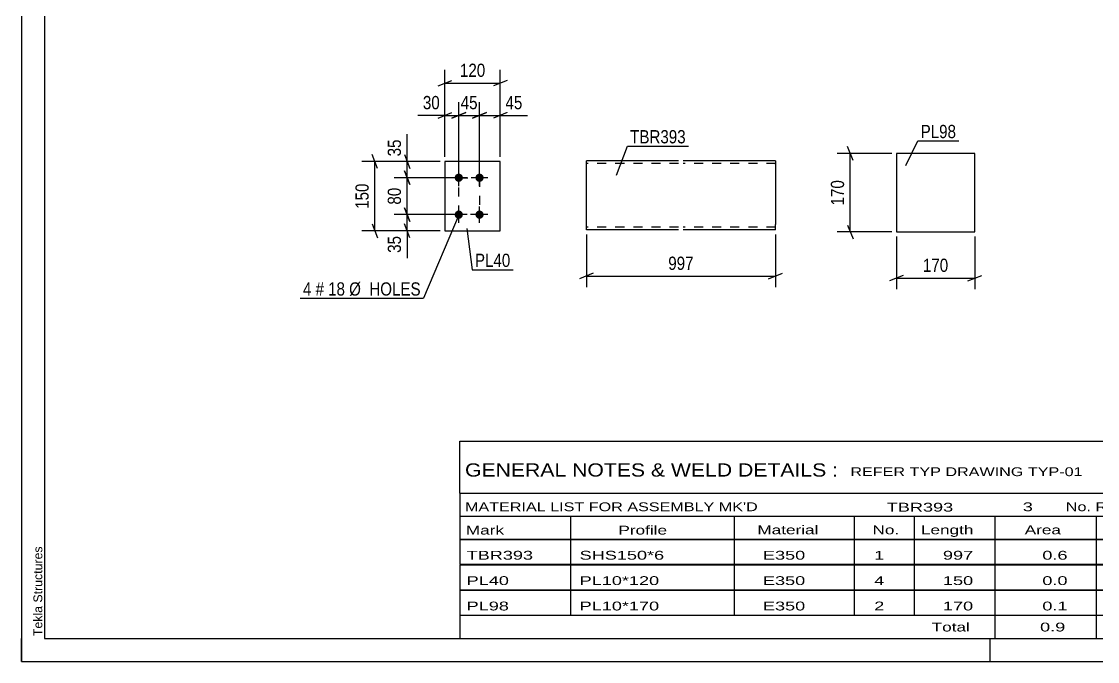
# Model space of a CAD drawing. Header units: millimetres. Extents: x 0 to 420, y 0 to 297.
# Drawn here: x 0 to 233.3, y 0 to 138.7 of the extents above; entities that cross this region are included whole.
import ezdxf

# ---------------------------------------------------------------- set-up
doc = ezdxf.new("R2010")
doc.units = ezdxf.units.MM
doc.linetypes.add('DXK_LINE_DOT2', pattern=[3.9198, 1.9599, -1.9599])
doc.styles.add('Arial', font='ARIAL.TTF', dxfattribs={"height": 0.2})
doc.styles.add('Arial Narrow', font='ARIALN.TTF', dxfattribs={"height": 0.2})

# ---------------------------------------------------------------- blocks, each defined once
blk = doc.blocks.new('Unknown-580550004-1162')
at = {"color": 5, "linetype": 'Continuous'}
for p, q in [((0, 297), (0, 0)), ((5, 292), (5, 5)), ((0, 0), (0, 5)), ((5, 5), (415, 5)), ((210, 0), (210, 5)), ((0, 0), (420, 0))]:
    blk.add_line(p, q, dxfattribs=at)
at = {"color": 174, "linetype": 'Continuous', "style": 'Arial'}
blk.add_text('Tekla Structures', height=1.9102, rotation=90, dxfattribs=at).set_placement((4.5, 5.5))
blk = doc.blocks.new('Bolt-580550004-1445 - 1411')
at = {"linetype": 'Continuous'}
for points in [[(94.8, 103.91, -1), (94.8, 105.71, -1)], [(99.3, 103.91, -1), (99.3, 105.71, -1)], [(94.8, 95.91, -1), (94.8, 97.71, -1)], [(99.3, 95.91, -1), (99.3, 97.71, -1)]]:
    blk.add_hatch(color=1, dxfattribs=at).paths.add_polyline_path(points)
at = {"color": 1, "linetype": 'Continuous'}
for p, q in [((94.8, 103.01), (94.8, 106.61)), ((99.3, 103.01), (99.3, 106.61)), ((96.6, 104.81), (93, 104.81)), ((101.1, 104.81), (97.5, 104.81)), ((94.8, 95.01), (94.8, 98.61)), ((99.3, 95.01), (99.3, 98.61)), ((96.6, 96.81), (93, 96.81)), ((101.1, 96.81), (97.5, 96.81))]:
    blk.add_line(p, q, dxfattribs=at)
blk = doc.blocks.new('Part-580550004-1460 - 1411')
at = {"color": 2, "linetype": 'Continuous'}
for p, q in [((103.8, 108.31), (91.8, 108.31)), ((91.8, 108.31), (91.8, 93.31)), ((103.8, 93.31), (103.8, 108.31)), ((91.8, 93.31), (103.8, 93.31))]:
    blk.add_line(p, q, dxfattribs=at)
blk = doc.blocks.new('Part-580550004-1391 - 1375')
at = {"color": 2, "linetype": 'Continuous'}
for p, q in [((206.68, 110.06), (189.68, 110.06)), ((189.68, 110.06), (189.68, 93.06)), ((206.68, 93.06), (206.68, 110.06)), ((189.68, 93.06), (206.68, 93.06))]:
    blk.add_line(p, q, dxfattribs=at)
blk = doc.blocks.new('Part-580550004-1272 - 1254')
at = {"color": 2, "linetype": 'Continuous'}
for p, q in [((142.46, 108.5), (122.46, 108.5)), ((122.46, 93.59), (122.46, 108.5)), ((163.46, 108.5), (143.46, 108.5)), ((163.46, 108.5), (163.46, 94.7)), ((122.46, 93.5), (122.46, 93.59)), ((142.46, 93.5), (122.46, 93.5)), ((163.46, 93.5), (143.46, 93.5)), ((163.46, 93.5), (163.46, 94.7))]:
    blk.add_line(p, q, dxfattribs=at)
at = {"color": 7, "linetype": 'DXK_LINE_DOT2'}
for p, q in [((142.46, 107.9), (122.46, 107.9)), ((163.46, 107.9), (143.46, 107.9)), ((163.46, 107.9), (163.46, 107.86)), ((163.46, 107.86), (163.46, 107.9)), ((163.46, 107.76), (163.46, 107.86)), ((163.46, 107.86), (163.46, 107.76)), ((122.46, 94.1), (122.46, 94.15)), ((142.46, 94.1), (122.46, 94.1)), ((163.46, 94.1), (143.46, 94.1)), ((163.46, 94.15), (163.46, 94.47)), ((163.46, 94.1), (163.46, 94.15))]:
    blk.add_line(p, q, dxfattribs=at)
blk = doc.blocks.new('Rectangle-580550004-1545 - 1411')
at = {"color": 1, "linetype": 'DXK_LINE_DOT2'}
blk.add_lwpolyline([(94.8, 104.81), (99.3, 104.81), (99.3, 96.81), (94.8, 96.81), (94.8, 104.81)], close=True, dxfattribs=at)
blk = doc.blocks.new('StraightDimension-580550004-1482 - 1411')
at = {"color": 7, "linetype": 'Continuous'}
for p, q in [((83.01, 98.31), (84.21, 95.31)), ((93.8, 96.81), (80.76, 96.81)), ((83.61, 93.31), (83.61, 96.81)), ((90.8, 93.31), (80.76, 93.31)), ((84.21, 91.81), (83.01, 94.81))]:
    blk.add_line(p, q, dxfattribs=at)
at = {"color": 0}
blk.add_wipeout([(82.86, 92.79), (78.66, 92.79), (78.66, 87.93), (82.86, 87.93)], dxfattribs=at)
at = {"color": 7, "linetype": 'Continuous'}
blk.add_line((83.61, 93.31), (83.61, 87.41), dxfattribs=at)
blk.add_line((83.61, 93.31), (83.61, 87.41), dxfattribs=at)
at = {"color": 3, "style": 'Arial Narrow'}
blk.add_text('35', height=2.863, rotation=90.0002, dxfattribs=at).set_placement((82.26, 88.53))
blk = doc.blocks.new('StraightDimension-580550004-1514 - 1411')
at = {"color": 7, "linetype": 'Continuous'}
for p, q in [((94.8, 105.81), (94.8, 121.16)), ((99.3, 105.81), (99.3, 121.16)), ((93.3, 117.71), (96.3, 118.91)), ((94.8, 118.31), (99.3, 118.31)), ((100.8, 118.91), (97.8, 117.71))]:
    blk.add_line(p, q, dxfattribs=at)
at = {"color": 0}
blk.add_wipeout([(99.48, 119.06), (99.48, 123.26), (94.62, 123.26), (94.62, 119.06)], dxfattribs=at)
at = {"color": 3, "style": 'Arial Narrow'}
blk.add_text('45', height=2.863, dxfattribs=at).set_placement((95.22, 119.66))
blk = doc.blocks.new('StraightDimension-580550004-1472 - 1411')
at = {"color": 7, "linetype": 'Continuous'}
for p, q in [((83.01, 106.31), (84.21, 103.31)), ((93.8, 104.81), (80.76, 104.81)), ((83.61, 96.81), (83.61, 104.81)), ((84.21, 95.31), (83.01, 98.31)), ((93.8, 96.81), (80.76, 96.81))]:
    blk.add_line(p, q, dxfattribs=at)
at = {"color": 0}
blk.add_wipeout([(82.86, 103.24), (78.66, 103.24), (78.66, 98.39), (82.86, 98.39)], dxfattribs=at)
at = {"color": 3, "style": 'Arial Narrow'}
blk.add_text('80', height=2.863, rotation=90.0002, dxfattribs=at).set_placement((82.26, 98.99))
blk = doc.blocks.new('StraightDimension-580550004-1524 - 1411')
at = {"color": 7, "linetype": 'Continuous'}
for p, q in [((91.8, 109.31), (91.8, 121.16)), ((94.8, 105.81), (94.8, 121.16)), ((90.3, 117.71), (93.3, 118.91)), ((91.8, 118.31), (94.8, 118.31)), ((96.3, 118.91), (93.3, 117.71))]:
    blk.add_line(p, q, dxfattribs=at)
at = {"color": 0}
blk.add_wipeout([(91.28, 119.06), (91.28, 123.26), (86.42, 123.26), (86.42, 119.06)], dxfattribs=at)
at = {"color": 7, "linetype": 'Continuous'}
blk.add_line((91.8, 118.31), (85.89, 118.31), dxfattribs=at)
blk.add_line((91.8, 118.31), (85.89, 118.31), dxfattribs=at)
at = {"color": 3, "style": 'Arial Narrow'}
blk.add_text('30', height=2.863, dxfattribs=at).set_placement((87.02, 119.66))
blk = doc.blocks.new('StraightDimension-580550004-1462 - 1411')
at = {"color": 7, "linetype": 'Continuous'}
for p, q in [((83.01, 109.81), (84.21, 106.81)), ((90.8, 108.31), (80.76, 108.31)), ((83.61, 104.81), (83.61, 108.31)), ((84.21, 103.31), (83.01, 106.31)), ((93.8, 104.81), (80.76, 104.81))]:
    blk.add_line(p, q, dxfattribs=at)
at = {"color": 0}
blk.add_wipeout([(82.86, 113.7), (78.66, 113.7), (78.66, 108.84), (82.86, 108.84)], dxfattribs=at)
at = {"color": 7, "linetype": 'Continuous'}
blk.add_line((83.61, 108.31), (83.61, 114.22), dxfattribs=at)
blk.add_line((83.61, 108.31), (83.61, 114.22), dxfattribs=at)
at = {"color": 3, "style": 'Arial Narrow'}
blk.add_text('35', height=2.863, rotation=90.0002, dxfattribs=at).set_placement((82.26, 109.44))
blk = doc.blocks.new('StraightDimension-580550004-1493 - 1411')
at = {"color": 7, "linetype": 'Continuous'}
for p, q in [((77.21, 106.81), (76.01, 109.81)), ((90.8, 108.31), (73.76, 108.31)), ((76.61, 93.31), (76.61, 108.31)), ((90.8, 93.31), (73.76, 93.31)), ((76.01, 94.81), (77.21, 91.81))]:
    blk.add_line(p, q, dxfattribs=at)
at = {"color": 0}
blk.add_wipeout([(75.86, 104.16), (71.66, 104.16), (71.66, 97.47), (75.86, 97.47)], dxfattribs=at)
at = {"color": 3, "style": 'Arial Narrow'}
blk.add_text('150', height=2.863, rotation=90.0002, dxfattribs=at).set_placement((75.26, 98.07))
blk = doc.blocks.new('StraightDimension-580550004-1504 - 1411')
at = {"color": 7, "linetype": 'Continuous'}
for p, q in [((99.3, 105.81), (99.3, 121.16)), ((103.8, 109.31), (103.8, 121.16)), ((97.8, 117.71), (100.8, 118.91)), ((99.3, 118.31), (103.8, 118.31)), ((105.3, 118.91), (102.3, 117.71))]:
    blk.add_line(p, q, dxfattribs=at)
at = {"color": 0}
blk.add_wipeout([(109.18, 119.06), (109.18, 123.26), (104.33, 123.26), (104.33, 119.06)], dxfattribs=at)
at = {"color": 7, "linetype": 'Continuous'}
blk.add_line((103.8, 118.31), (109.71, 118.31), dxfattribs=at)
blk.add_line((103.8, 118.31), (109.71, 118.31), dxfattribs=at)
at = {"color": 3, "style": 'Arial Narrow'}
blk.add_text('45', height=2.863, dxfattribs=at).set_placement((104.93, 119.66))
blk = doc.blocks.new('StraightDimension-580550004-1535 - 1411')
at = {"color": 7, "linetype": 'Continuous'}
for p, q in [((91.8, 109.31), (91.8, 128.16)), ((103.8, 109.31), (103.8, 128.16)), ((90.3, 124.71), (93.3, 125.91)), ((91.8, 125.31), (103.8, 125.31)), ((105.3, 125.91), (102.3, 124.71))]:
    blk.add_line(p, q, dxfattribs=at)
at = {"color": 0}
blk.add_wipeout([(101.14, 126.06), (101.14, 130.26), (94.46, 130.26), (94.46, 126.06)], dxfattribs=at)
at = {"color": 3, "style": 'Arial Narrow'}
blk.add_text('120', height=2.863, dxfattribs=at).set_placement((95.06, 126.66))
blk = doc.blocks.new('StraightDimension-580550004-1393 - 1375')
at = {"color": 7, "linetype": 'Continuous'}
for p, q in [((189.68, 92.06), (189.68, 80.66)), ((206.68, 92.06), (206.68, 80.66)), ((191.18, 83.66), (188.18, 82.46)), ((189.68, 83.06), (206.68, 83.06)), ((205.18, 82.46), (208.18, 83.66))]:
    blk.add_line(p, q, dxfattribs=at)
at = {"color": 0}
blk.add_wipeout([(201.52, 83.81), (201.52, 88.01), (194.83, 88.01), (194.83, 83.81)], dxfattribs=at)
at = {"color": 3, "style": 'Arial Narrow'}
blk.add_text('170', height=2.863, dxfattribs=at).set_placement((195.43, 84.41))
blk = doc.blocks.new('StraightDimension-580550004-1398 - 1375')
at = {"color": 7, "linetype": 'Continuous'}
for p, q in [((188.68, 110.06), (176.83, 110.06)), ((180.28, 108.56), (179.08, 111.56)), ((179.68, 93.06), (179.68, 110.06)), ((179.08, 94.56), (180.28, 91.56)), ((188.68, 93.06), (176.83, 93.06))]:
    blk.add_line(p, q, dxfattribs=at)
at = {"color": 0}
blk.add_wipeout([(178.93, 104.9), (174.73, 104.9), (174.73, 98.21), (178.93, 98.21)], dxfattribs=at)
at = {"color": 3, "style": 'Arial Narrow'}
blk.add_text('170', height=2.863, rotation=90.0002, dxfattribs=at).set_placement((178.33, 98.81))
blk = doc.blocks.new('StraightDimension-580550004-1354 - 1254')
at = {"color": 7, "linetype": 'Continuous'}
for p, q in [((122.46, 92.5), (122.46, 81.1)), ((163.46, 92.5), (163.46, 81.1)), ((123.96, 84.1), (120.96, 82.9)), ((161.96, 82.9), (164.96, 84.1)), ((122.46, 83.5), (163.46, 83.5))]:
    blk.add_line(p, q, dxfattribs=at)
at = {"color": 0}
blk.add_wipeout([(146.3, 84.25), (146.3, 88.45), (139.62, 88.45), (139.62, 84.25)], dxfattribs=at)
at = {"color": 3, "style": 'Arial Narrow'}
blk.add_text('997', height=2.863, dxfattribs=at).set_placement((140.22, 84.85))
blk = doc.blocks.new('Unknown-580550004-4496')
at = {"color": 7, "linetype": 'Continuous'}
for p, q in [((95, 47.75), (255, 47.75)), ((95, 36.5), (95, 47.75)), ((255, 47.75), (255, 36.5)), ((95, 36.5), (255, 36.5)), ((95, 36.5), (95, 31.5)), ((255, 36.5), (255, 31.5)), ((95, 31.5), (255, 31.5)), ((95, 31.5), (95, 26.5)), ((119, 31.5), (119, 26.5)), ((154.5, 31.5), (154.5, 26.5)), ((180.5, 31.5), (180.5, 26.5)), ((193.5, 31.5), (193.5, 26.5)), ((211, 31.5), (211, 26.5)), ((233, 31.5), (233, 26.5)), ((255, 31.5), (255, 26.5)), ((95, 26.5), (255, 26.5)), ((95, 26.45), (95, 21.05)), ((95, 26.45), (255, 26.45)), ((119, 26.5), (119, 21)), ((154.5, 26.5), (154.5, 21)), ((180.5, 26.5), (180.5, 21)), ((193.5, 26.5), (193.5, 21)), ((211, 26.5), (211, 21)), ((233, 26.5), (233, 21)), ((255, 26.45), (255, 21.05)), ((95, 21.05), (255, 21.05)), ((119, 21), (119, 15.5)), ((154.5, 21), (154.5, 15.5)), ((180.5, 21), (180.5, 15.5)), ((193.5, 21), (193.5, 15.5)), ((211, 21), (211, 15.5)), ((233, 21), (233, 15.5)), ((95, 20.95), (95, 15.55)), ((95, 20.95), (255, 20.95)), ((255, 20.95), (255, 15.55)), ((95, 15.55), (255, 15.55)), ((95, 15.45), (95, 10.05)), ((95, 15.45), (255, 15.45)), ((119, 15.5), (119, 10)), ((154.5, 15.5), (154.5, 10)), ((180.5, 15.5), (180.5, 10)), ((193.5, 15.5), (193.5, 10)), ((211, 15.5), (211, 10)), ((233, 15.5), (233, 10)), ((255, 15.45), (255, 10.05)), ((95, 10.05), (255, 10.05)), ((95, 10), (255, 10)), ((95, 10), (95, 5)), ((211, 10), (211, 5)), ((233, 10), (233, 5)), ((255, 10), (255, 5)), ((95, 5), (255, 5))]:
    blk.add_line(p, q, dxfattribs=at)
at = {"color": 7, "style": 'Arial Narrow'}
for s, height, width, p in [('GENERAL NOTES & WELD DETAILS :', 2.8633, 1.4, (96.15, 40.06)), ('REFER TYP DRAWING TYP-01', 1.9089, 1.6, (179.7, 40.16)), ("MATERIAL LIST FOR ASSEMBLY MK'D", 1.9089, 1.6, (96.15, 32.56)), ('TBR393', 1.909, 1.794707, (187.59, 32.47)), ('3', 1.91, 1.794707, (217.08, 32.56)), ('No. Required', 1.9089, 1.6, (226.41, 32.56)), ('Mark', 1.909, 1.7, (96.34, 27.5)), ('Profile', 1.909, 1.7, (129.41, 27.5)), ('Material', 1.909, 1.7, (159.54, 27.56)), ('No.', 1.909, 1.7, (184.5, 27.56)), ('Length', 1.909, 1.7, (195, 27.56)), ('Area', 1.909, 1.7, (217.5, 27.56)), ('Weight', 1.909, 1.7, (237, 27.56))]:
    blk.add_text(s, height=height, dxfattribs=dict(at, width=width)).set_placement(p)
at = {"color": 7, "linetype": 'Continuous', "style": 'Arial Narrow'}
for s, height, width, p in [('TBR393', 1.909, 1.794707, (96.5, 22.06)), ('SHS150*6', 1.909, 1.794707, (121, 22.06)), ('E350', 1.909, 1.794707, (160.74, 22.06)), ('1', 1.91, 1.794707, (184.86, 22.06)), ('997', 1.909, 1.794707, (199.77, 22.06)), ('0.6', 1.909, 1.794707, (221.32, 22.06)), ('27.0', 1.909, 1.794707, (240.14, 22.06)), ('PL40', 1.909, 1.794707, (96.5, 16.56)), ('PL10*120', 1.909, 1.794707, (121, 16.56)), ('E350', 1.909, 1.794707, (160.74, 16.56)), ('4', 1.91, 1.794707, (184.86, 16.56)), ('150', 1.909, 1.794707, (199.77, 16.56)), ('0.0', 1.909, 1.794707, (221.32, 16.56)), ('5.7', 1.909, 1.794707, (242.33, 16.56)), ('PL98', 1.909, 1.794707, (96.5, 11.06)), ('PL10*170', 1.909, 1.794707, (121, 11.06)), ('E350', 1.909, 1.794707, (160.74, 11.06)), ('2', 1.91, 1.794707, (184.86, 11.06)), ('170', 1.909, 1.794707, (199.77, 11.06)), ('0.1', 1.909, 1.794707, (221.32, 11.06)), ('4.5', 1.909, 1.794707, (242.33, 11.06)), ('Total', 1.909, 1.7, (197.33, 6.5)), ('0.9', 1.909, 1.794707, (220.83, 6.5)), ('37.2', 1.909, 1.794707, (240.14, 6.5))]:
    blk.add_text(s, height=height, dxfattribs=dict(at, width=width)).set_placement(p)
blk = doc.blocks.new('Mark-580550004-1441 - 1411')
at = {"color": 0}
blk.add_wipeout([(62.85, 79.28), (62.85, 82.28), (61.02, 82.28), (61.02, 79.28)], dxfattribs=at)
blk.add_wipeout([(62.85, 79.28), (62.85, 82.28), (61.02, 82.28), (61.02, 79.28)], dxfattribs=at)
blk.add_wipeout([(65.57, 79.28), (65.57, 82.28), (63.75, 82.28), (63.75, 79.28)], dxfattribs=at)
blk.add_wipeout([(65.57, 79.28), (65.57, 82.28), (63.75, 82.28), (63.75, 79.28)], dxfattribs=at)
at = {"color": 3, "style": 'Arial Narrow'}
blk.add_text('4', height=2.86, dxfattribs=at).set_placement((61.02, 79.28))
at = {"color": 0}
blk.add_wipeout([(70.13, 79.28), (70.13, 82.28), (66.47, 82.28), (66.47, 79.28)], dxfattribs=at)
blk.add_wipeout([(70.13, 79.28), (70.13, 82.28), (66.47, 82.28), (66.47, 79.28)], dxfattribs=at)
at = {"color": 3, "style": 'Arial Narrow'}
blk.add_text('#', height=2.86, dxfattribs=at).set_placement((63.75, 79.28))
at = {"color": 0}
blk.add_wipeout([(86.56, 79.28), (86.56, 82.28), (71.03, 82.28), (71.03, 79.28)], dxfattribs=at)
blk.add_wipeout([(86.56, 79.28), (86.56, 82.28), (71.03, 82.28), (71.03, 79.28)], dxfattribs=at)
at = {"color": 7, "linetype": 'Continuous'}
for p in [(94.85, 96.95), (60.42, 78.68)]:
    blk.add_line(p, (87.16, 78.68), dxfattribs=at)
at = {"color": 3, "style": 'Arial Narrow'}
for s, p in [('18', (66.47, 79.28)), ('Ø  HOLES', (71.03, 79.28))]:
    blk.add_text(s, height=2.863, dxfattribs=at).set_placement(p)
blk = doc.blocks.new('Mark-580550004-1456 - 1411')
at = {"color": 0}
blk.add_wipeout([(105.98, 85.48), (105.98, 88.48), (98.3, 88.48), (98.3, 85.48)], dxfattribs=at)
blk.add_wipeout([(105.98, 85.48), (105.98, 88.48), (98.3, 88.48), (98.3, 85.48)], dxfattribs=at)
at = {"color": 30, "linetype": 'Continuous'}
for p, q in [((96.52, 93.84), (97.7, 84.88)), ((97.7, 84.88), (106.58, 84.88))]:
    blk.add_line(p, q, dxfattribs=at)
at = {"color": 3, "style": 'Arial Narrow'}
blk.add_text('PL40', height=2.863, dxfattribs=at).set_placement((98.3, 85.48))
blk = doc.blocks.new('Mark-580550004-1387 - 1375')
at = {"color": 0}
blk.add_wipeout([(202.61, 113.39), (202.61, 116.39), (194.93, 116.39), (194.93, 113.39)], dxfattribs=at)
blk.add_wipeout([(202.61, 113.39), (202.61, 116.39), (194.93, 116.39), (194.93, 113.39)], dxfattribs=at)
at = {"color": 30, "linetype": 'Continuous'}
for p, q in [((191.69, 107.43), (194.33, 112.79)), ((194.33, 112.79), (203.21, 112.79))]:
    blk.add_line(p, q, dxfattribs=at)
at = {"color": 3, "style": 'Arial Narrow'}
blk.add_text('PL98', height=2.863, dxfattribs=at).set_placement((194.93, 113.39))
blk = doc.blocks.new('Mark-580550004-1267 - 1254')
at = {"color": 0}
blk.add_wipeout([(144.01, 112.26), (144.01, 115.26), (131.95, 115.26), (131.95, 112.26)], dxfattribs=at)
blk.add_wipeout([(144.01, 112.26), (144.01, 115.26), (131.95, 115.26), (131.95, 112.26)], dxfattribs=at)
at = {"color": 30, "linetype": 'Continuous'}
for p, q in [((128.99, 105.35), (131.35, 111.66)), ((131.35, 111.66), (144.61, 111.66))]:
    blk.add_line(p, q, dxfattribs=at)
at = {"color": 3, "style": 'Arial Narrow'}
blk.add_text('TBR393', height=2.863, dxfattribs=at).set_placement((131.95, 112.26))

msp = doc.modelspace()

# ---------------------------------------------------------------- block references
for name in ['Unknown-580550004-1162', 'Part-580550004-1391 - 1375', 'Part-580550004-1460 - 1411', 'Part-580550004-1272 - 1254', 'Bolt-580550004-1445 - 1411', 'Rectangle-580550004-1545 - 1411', 'Unknown-580550004-4496']:
    msp.add_blockref(name, (0, 0))

# ---------------------------------------------------------------- next in the draw order: block references
for name in ['StraightDimension-580550004-1514 - 1411', 'Mark-580550004-1267 - 1254', 'Mark-580550004-1387 - 1375', 'StraightDimension-580550004-1482 - 1411', 'Mark-580550004-1456 - 1411', 'StraightDimension-580550004-1354 - 1254', 'StraightDimension-580550004-1393 - 1375']:
    msp.add_blockref(name, (0, 0))

# ---------------------------------------------------------------- next in the draw order: block references
for name in ['StraightDimension-580550004-1504 - 1411', 'StraightDimension-580550004-1398 - 1375', 'StraightDimension-580550004-1472 - 1411']:
    msp.add_blockref(name, (0, 0))

# ---------------------------------------------------------------- next in the draw order: block references
msp.add_blockref('StraightDimension-580550004-1524 - 1411', (0, 0))

# ---------------------------------------------------------------- next in the draw order: block references
msp.add_blockref('StraightDimension-580550004-1462 - 1411', (0, 0))

# ---------------------------------------------------------------- next in the draw order: block references
msp.add_blockref('StraightDimension-580550004-1493 - 1411', (0, 0))

# ---------------------------------------------------------------- next in the draw order: block references
for name in ['StraightDimension-580550004-1535 - 1411', 'Mark-580550004-1441 - 1411']:
    msp.add_blockref(name, (0, 0))

doc.saveas('drawing.dxf')
